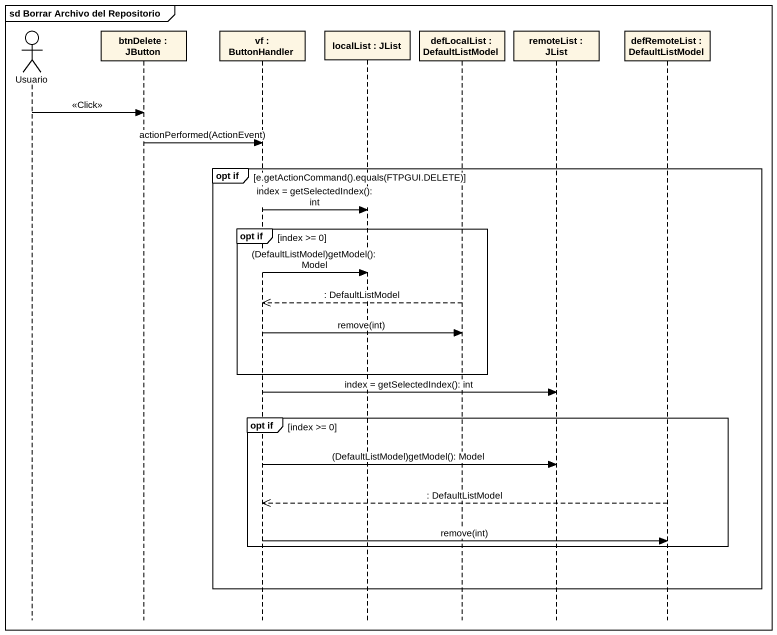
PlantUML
@startuml
mainframe sd Borrar Archivo del Repositorio
hide footbox
actor Usuario
participant "btnDelete : JButton" as btnDelete
participant "vf : ButtonHandler" as vf
participant "localList : JList" as localList
participant "defLocalList : DefaultListModel" as defLocalList
participant "remoteList : JList" as remoteList
participant "defRemoteList : DefaultListModel" as defRemoteList

Usuario -> btnDelete : <<Click>>
btnDelete -> vf : actionPerformed(ActionEvent)
group opt if [e.getActionCommand().equals(FTPGUI.DELETE)]
  vf -> localList : index = getSelectedIndex(): int
  group opt if [index >= 0]
    vf -> localList : (DefaultListModel)getModel(): Model
    defLocalList -->> vf : : DefaultListModel
    vf -> defLocalList : remove(int)
  end
  vf -> remoteList : index = getSelectedIndex(): int
  group opt if [index >= 0]
    vf -> remoteList : (DefaultListModel)getModel(): Model
    defRemoteList -->> vf : : DefaultListModel
    vf -> defRemoteList : remove(int)
  end
end
@enduml
